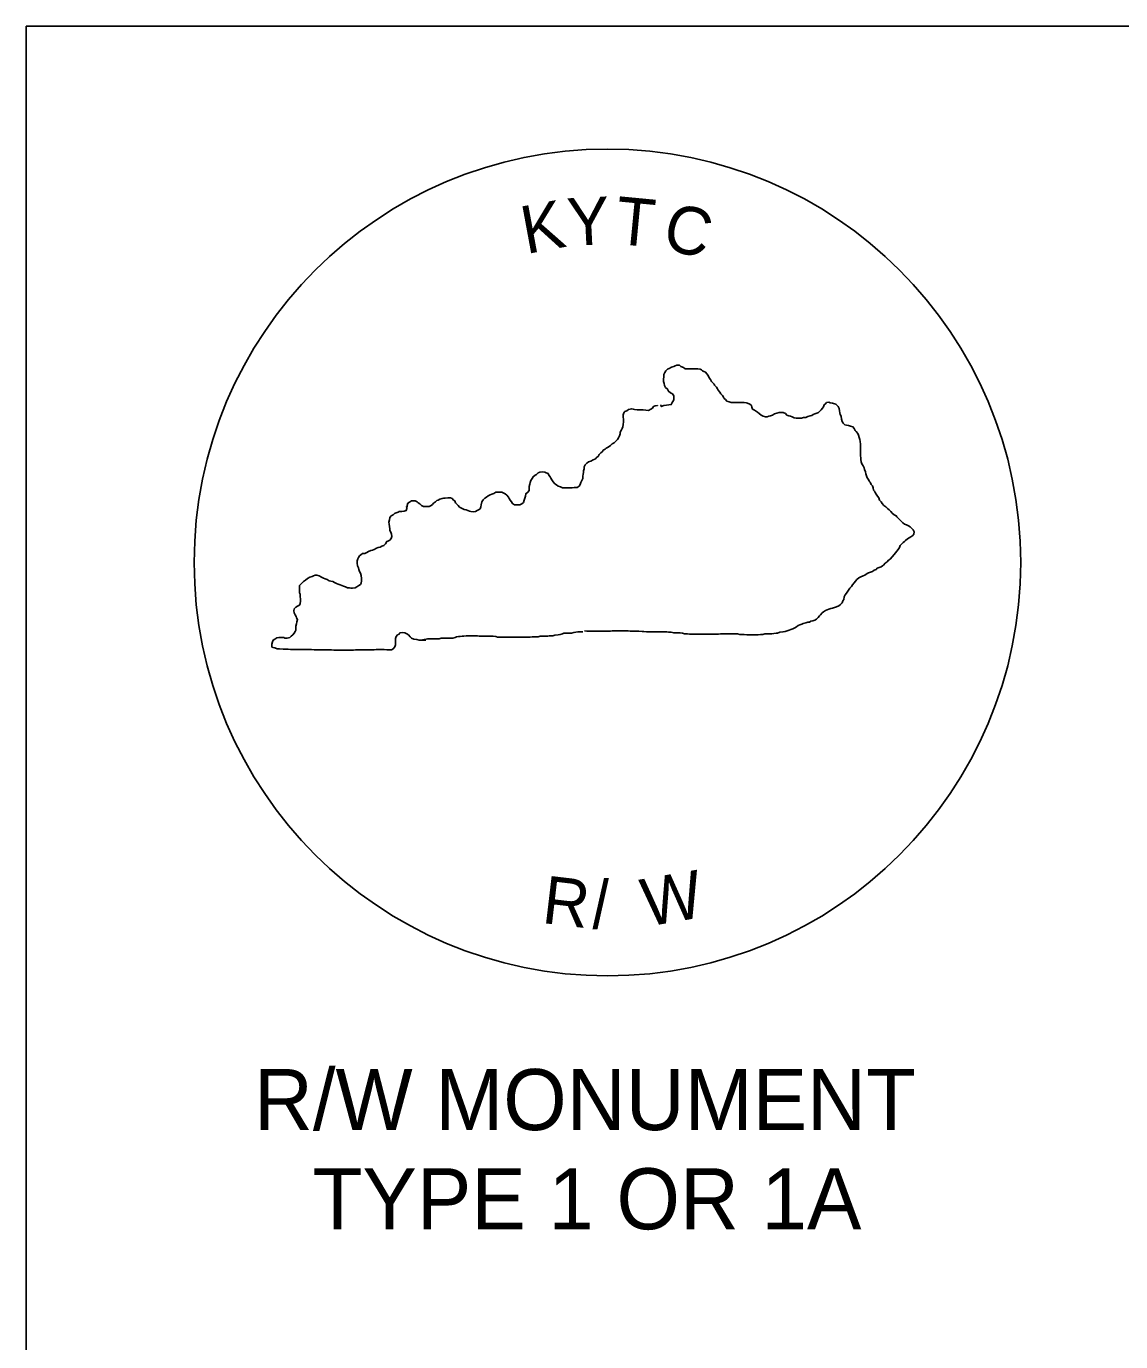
# Model space of a CAD drawing. Extents: x 1007 to 1037.9, y 1000.5 to 1021.5.
# Drawn here: x 1007 to 1011.3, y 1016.33 to 1021.5 of the extents above; entities that cross this region are included whole.
import ezdxf

# ---------------------------------------------------------------- set-up
doc = ezdxf.new("R2010")
doc.units = 0
doc.layers.add('Level 1', color=7, linetype='Continuous')

msp = doc.modelspace()

# ---------------------------------------------------------------- linework, layer by layer
at = {"layer": 'Level 1'}
for p, q in [((1007, 1021.5), (1035.5, 1021.5)), ((1007, 1021.5), (1007, 1000.5)), ((1008.5503, 1019.0871), (1008.571, 1019.0871))]:
    msp.add_line(p, q, dxfattribs=at)
msp.add_lwpolyline([(1007, 1000.5), (1035.5, 1000.5), (1035.5, 1021.5), (1007, 1021.5)], close=True, dxfattribs=at)
for points in [[(1009.4947, 1020.012), (1009.497, 1020.0049), (1009.5065, 1020.0096), (1009.5172, 1020.0108), (1009.5266, 1020.012), (1009.5361, 1020.0132), (1009.5385, 1020.0179), (1009.542, 1020.025), (1009.5456, 1020.0321), (1009.5456, 1020.0416), (1009.5456, 1020.0475), (1009.5408, 1020.0546), (1009.5337, 1020.0594), (1009.5254, 1020.0653), (1009.5219, 1020.0736), (1009.5136, 1020.0807), (1009.51, 1020.0878), (1009.5077, 1020.0961), (1009.5053, 1020.1032), (1009.5053, 1020.1126), (1009.5065, 1020.1221), (1009.5065, 1020.1316), (1009.5112, 1020.1387), (1009.5148, 1020.1458), (1009.5207, 1020.1517), (1009.5278, 1020.1553), (1009.5373, 1020.16), (1009.5456, 1020.1624), (1009.5515, 1020.1659), (1009.5586, 1020.1683), (1009.5681, 1020.1683), (1009.574, 1020.1624), (1009.5847, 1020.1588), (1009.5906, 1020.1541), (1009.6, 1020.1541), (1009.606, 1020.1541), (1009.6154, 1020.1541), (1009.6249, 1020.1541), (1009.6308, 1020.1541), (1009.6403, 1020.1529), (1009.6498, 1020.1517), (1009.6545, 1020.1493), (1009.6593, 1020.1458), (1009.664, 1020.1434), (1009.6711, 1020.1399), (1009.6758, 1020.134), (1009.6806, 1020.1268), (1009.6853, 1020.1186), (1009.69, 1020.1115), (1009.6948, 1020.1043), (1009.6983, 1020.0996), (1009.7043, 1020.0937), (1009.7066, 1020.089), (1009.7137, 1020.0818), (1009.7185, 1020.0747), (1009.7208, 1020.07), (1009.7268, 1020.0617), (1009.7315, 1020.0558), (1009.7374, 1020.0487), (1009.7421, 1020.0416), (1009.7445, 1020.0369), (1009.7493, 1020.0333), (1009.7552, 1020.0262), (1009.7635, 1020.0238), (1009.7718, 1020.0215), (1009.7812, 1020.0215), (1009.7871, 1020.0215), (1009.8002, 1020.0215), (1009.8108, 1020.0215), (1009.8227, 1020.0215), (1009.831, 1020.0203), (1009.8357, 1020.0179), (1009.8452, 1020.0144), (1009.8511, 1020.0096), (1009.8535, 1020.0025), (1009.8558, 1019.9954), (1009.8629, 1019.9907), (1009.8677, 1019.9883), (1009.8748, 1019.9836), (1009.8819, 1019.9776), (1009.889, 1019.9717), (1009.8973, 1019.967), (1009.9067, 1019.9646), (1009.9127, 1019.9646), (1009.9198, 1019.967), (1009.9269, 1019.9694), (1009.934, 1019.9717), (1009.9423, 1019.9765), (1009.9506, 1019.9788), (1009.96, 1019.9824), (1009.9695, 1019.9824), (1009.9766, 1019.9824), (1009.9849, 1019.9776), (1009.9908, 1019.9717), (1009.9979, 1019.9694), (1010.005, 1019.967), (1010.0121, 1019.9646), (1010.0192, 1019.9611), (1010.0275, 1019.9599), (1010.0382, 1019.9599), (1010.0488, 1019.9599), (1010.056, 1019.9622), (1010.0654, 1019.9622), (1010.0737, 1019.9658), (1010.082, 1019.9682), (1010.0891, 1019.9705), (1010.0938, 1019.9741), (1010.1009, 1019.9765), (1010.1081, 1019.9788), (1010.1152, 1019.9824), (1010.1199, 1019.9871), (1010.1258, 1019.9919), (1010.1306, 1019.999), (1010.1341, 1020.0037), (1010.1377, 1020.012), (1010.1436, 1020.0167), (1010.1471, 1020.0215), (1010.1554, 1020.0226), (1010.1613, 1020.0203), (1010.1696, 1020.0191), (1010.1744, 1020.0167), (1010.1827, 1020.0144), (1010.1874, 1020.0108), (1010.1921, 1020.0049), (1010.1969, 1019.9978), (1010.1981, 1019.9883), (1010.1992, 1019.98), (1010.2004, 1019.9741), (1010.204, 1019.967), (1010.2052, 1019.9563), (1010.2087, 1019.9469), (1010.2123, 1019.9397), (1010.2182, 1019.9338), (1010.2253, 1019.9315), (1010.2324, 1019.9303), (1010.2407, 1019.9279), (1010.2502, 1019.9255), (1010.2549, 1019.9184), (1010.2596, 1019.9113), (1010.2632, 1019.9066), (1010.2703, 1019.8995), (1010.2727, 1019.8924), (1010.275, 1019.8841), (1010.2774, 1019.8758), (1010.2786, 1019.8675), (1010.2798, 1019.858), (1010.2798, 1019.8486), (1010.2798, 1019.8379), (1010.2798, 1019.8284), (1010.2798, 1019.819), (1010.2798, 1019.813)], [(1008.4964, 1019.6046), (1008.4976, 1019.6165), (1008.4999, 1019.6248), (1008.5071, 1019.6295), (1008.5142, 1019.6342), (1008.5201, 1019.6342), (1008.5296, 1019.6342), (1008.5367, 1019.6307), (1008.5414, 1019.6271), (1008.5473, 1019.6224), (1008.5544, 1019.6165), (1008.5615, 1019.6129), (1008.5722, 1019.6117), (1008.584, 1019.6117), (1008.5923, 1019.6165), (1008.5971, 1019.62), (1008.6006, 1019.6248), (1008.6089, 1019.6307), (1008.6148, 1019.6354), (1008.6196, 1019.6378), (1008.6267, 1019.6413), (1008.6349, 1019.6437), (1008.6409, 1019.6449), (1008.6468, 1019.6449), (1008.6574, 1019.6461), (1008.6681, 1019.6461), (1008.674, 1019.6437), (1008.6799, 1019.6366), (1008.6847, 1019.6342), (1008.6882, 1019.6271), (1008.693, 1019.6212), (1008.6977, 1019.6165), (1008.7036, 1019.6094), (1008.7084, 1019.607), (1008.7143, 1019.6046), (1008.7214, 1019.6011), (1008.7297, 1019.5987), (1008.7368, 1019.5963), (1008.7427, 1019.594), (1008.7486, 1019.5928), (1008.7581, 1019.5916), (1008.7664, 1019.5928), (1008.7735, 1019.5963), (1008.7806, 1019.5999), (1008.7853, 1019.6034), (1008.7877, 1019.6105), (1008.7889, 1019.6188), (1008.7913, 1019.6307), (1008.796, 1019.639), (1008.8031, 1019.6449), (1008.809, 1019.6496), (1008.8161, 1019.6544), (1008.8244, 1019.6579), (1008.8303, 1019.6603), (1008.8386, 1019.6638), (1008.8457, 1019.6686), (1008.8516, 1019.6686), (1008.8623, 1019.6686), (1008.8694, 1019.6686), (1008.8777, 1019.665), (1008.8824, 1019.6615), (1008.8895, 1019.6567), (1008.8966, 1019.6496), (1008.899, 1019.6437), (1008.9026, 1019.6366), (1008.9073, 1019.6307), (1008.912, 1019.6236), (1008.9191, 1019.6188), (1008.9251, 1019.6188), (1008.931, 1019.6188), (1008.9405, 1019.6188), (1008.9488, 1019.6224), (1008.9547, 1019.6283), (1008.9582, 1019.6366), (1008.9606, 1019.6449), (1008.963, 1019.6532), (1008.9641, 1019.6627), (1008.9724, 1019.6686), (1008.9772, 1019.6757), (1008.9772, 1019.6816), (1008.9772, 1019.6911), (1008.9795, 1019.7005), (1008.9807, 1019.7065), (1008.9843, 1019.7148), (1008.989, 1019.7219), (1008.9937, 1019.729), (1009.0009, 1019.7349), (1009.0056, 1019.7384), (1009.0127, 1019.7444), (1009.0198, 1019.7479), (1009.0281, 1019.7491), (1009.0387, 1019.7467), (1009.0447, 1019.7444), (1009.0518, 1019.742), (1009.0553, 1019.7361), (1009.0601, 1019.729), (1009.0624, 1019.7242), (1009.066, 1019.7171), (1009.0719, 1019.7088), (1009.0778, 1019.7017), (1009.0849, 1019.697), (1009.092, 1019.6923), (1009.1003, 1019.6899), (1009.1086, 1019.6863), (1009.1193, 1019.6863), (1009.1299, 1019.6852), (1009.1394, 1019.6852), (1009.1453, 1019.6852), (1009.1548, 1019.6875), (1009.1607, 1019.6875), (1009.1666, 1019.6875), (1009.1737, 1019.6923), (1009.1785, 1019.6994), (1009.1808, 1019.7065), (1009.1844, 1019.7148), (1009.188, 1019.7219), (1009.188, 1019.7313), (1009.1903, 1019.7396), (1009.1915, 1019.7455), (1009.1915, 1019.7527), (1009.1939, 1019.7609), (1009.1939, 1019.768), (1009.1974, 1019.7763), (1009.2045, 1019.7823), (1009.2105, 1019.7882), (1009.2199, 1019.7905), (1009.2294, 1019.7953), (1009.2353, 1019.7988), (1009.2401, 1019.8012), (1009.2436, 1019.8059), (1009.2483, 1019.8095), (1009.2531, 1019.8166), (1009.259, 1019.8237), (1009.2661, 1019.8284), (1009.2685, 1019.8332), (1009.2756, 1019.8379), (1009.2803, 1019.8415), (1009.2886, 1019.845), (1009.2969, 1019.8521), (1009.304, 1019.8592), (1009.3111, 1019.8628), (1009.3182, 1019.8687), (1009.3241, 1019.8758), (1009.3289, 1019.8829), (1009.3324, 1019.89), (1009.3348, 1019.8983), (1009.3348, 1019.9042), (1009.3407, 1019.9137), (1009.3431, 1019.9184), (1009.3454, 1019.9255), (1009.3466, 1019.935), (1009.3478, 1019.9457), (1009.3478, 1019.9551), (1009.3466, 1019.9634), (1009.3466, 1019.9729), (1009.349, 1019.98), (1009.3537, 1019.9859), (1009.3608, 1019.9883), (1009.3679, 1019.993), (1009.3751, 1019.9954), (1009.381, 1019.9966), (1009.3869, 1019.9954), (1009.3916, 1019.993), (1009.4023, 1019.9919), (1009.4082, 1019.9919), (1009.4153, 1019.9919), (1009.426, 1019.9919), (1009.4366, 1019.9907), (1009.4461, 1019.9895), (1009.4556, 1019.9954), (1009.4627, 1019.999), (1009.4662, 1020.0049), (1009.4733, 1020.0084), (1009.4816, 1020.0096), (1009.4816, 1020.0108)], [(1010.2798, 1019.813), (1010.2821, 1019.8024), (1010.2821, 1019.7965), (1010.2833, 1019.7882), (1010.2857, 1019.7799), (1010.2904, 1019.7716), (1010.294, 1019.7645), (1010.2963, 1019.7574), (1010.2999, 1019.7491), (1010.3011, 1019.7408), (1010.3034, 1019.7325), (1010.307, 1019.7254), (1010.3117, 1019.7183), (1010.3141, 1019.7124), (1010.3177, 1019.7077), (1010.3224, 1019.6994), (1010.3271, 1019.6934), (1010.3295, 1019.6852), (1010.3319, 1019.6769), (1010.3354, 1019.6721), (1010.3378, 1019.6674), (1010.3413, 1019.6603), (1010.3473, 1019.6532), (1010.352, 1019.6461), (1010.3544, 1019.6378), (1010.3615, 1019.6307), (1010.365, 1019.6236), (1010.3721, 1019.6165), (1010.3792, 1019.6105), (1010.3863, 1019.6046), (1010.3923, 1019.5987), (1010.3994, 1019.5928), (1010.4053, 1019.5857), (1010.4124, 1019.5798), (1010.4207, 1019.5762), (1010.423, 1019.5715), (1010.429, 1019.5656), (1010.4349, 1019.5596), (1010.4408, 1019.5537), (1010.4467, 1019.5478), (1010.4538, 1019.5431), (1010.4609, 1019.5407), (1010.4692, 1019.5359), (1010.4751, 1019.5324), (1010.4823, 1019.5265), (1010.487, 1019.5206), (1010.4917, 1019.5123), (1010.4905, 1019.504), (1010.4858, 1019.4981), (1010.4787, 1019.4933), (1010.4716, 1019.4886), (1010.4645, 1019.485), (1010.4574, 1019.4791), (1010.4538, 1019.4744), (1010.4479, 1019.4708), (1010.4408, 1019.4649), (1010.4361, 1019.459), (1010.4337, 1019.4507), (1010.4278, 1019.4436), (1010.423, 1019.4365), (1010.4183, 1019.4306), (1010.4124, 1019.4235), (1010.4053, 1019.414), (1010.397, 1019.4057), (1010.3899, 1019.401), (1010.3852, 1019.395), (1010.3769, 1019.3891), (1010.3709, 1019.382), (1010.3662, 1019.3796), (1010.3615, 1019.3749), (1010.3532, 1019.3725), (1010.3461, 1019.3702), (1010.3413, 1019.3642), (1010.3342, 1019.3619), (1010.3271, 1019.3571), (1010.32, 1019.3536), (1010.3117, 1019.3512), (1010.3058, 1019.3488), (1010.2975, 1019.3429), (1010.2904, 1019.3394), (1010.2821, 1019.3358), (1010.2738, 1019.3323), (1010.2655, 1019.3252), (1010.2608, 1019.3192), (1010.2549, 1019.3121), (1010.249, 1019.305), (1010.2442, 1019.2979), (1010.2383, 1019.2908), (1010.2336, 1019.2837), (1010.23, 1019.279), (1010.2253, 1019.2719), (1010.2194, 1019.2648), (1010.2158, 1019.2577)], [(1008.571, 1019.0871), (1008.5651, 1019.0871), (1008.5556, 1019.0871), (1008.5449, 1019.0871), (1008.5355, 1019.0895), (1008.5236, 1019.0907), (1008.5142, 1019.0943), (1008.5094, 1019.1002), (1008.5035, 1019.1073), (1008.4964, 1019.112), (1008.4881, 1019.1156), (1008.4775, 1019.1167), (1008.4692, 1019.1156), (1008.4656, 1019.1108), (1008.4597, 1019.1073), (1008.455, 1019.1014), (1008.4514, 1019.0931), (1008.4514, 1019.0836), (1008.4514, 1019.0741), (1008.4514, 1019.0682), (1008.449, 1019.0611), (1008.4431, 1019.0528), (1008.436, 1019.0493), (1008.4265, 1019.0493), (1008.4171, 1019.0493), (1008.4076, 1019.0504), (1008.4017, 1019.0504), (1008.3922, 1019.0504), (1008.3815, 1019.0504), (1008.3756, 1019.0504), (1008.3673, 1019.0493), (1008.3602, 1019.0493), (1008.3484, 1019.0493), (1008.3389, 1019.0493), (1008.3318, 1019.0493), (1008.3259, 1019.0493), (1008.32, 1019.0493), (1008.3129, 1019.0493), (1008.3069, 1019.0493), (1008.301, 1019.0493), (1008.2951, 1019.0493), (1008.2868, 1019.0481), (1008.275, 1019.0481), (1008.2679, 1019.0481), (1008.2607, 1019.0481), (1008.2536, 1019.0481), (1008.2477, 1019.0481), (1008.2418, 1019.0481), (1008.2311, 1019.0481), (1008.2205, 1019.0481), (1008.2146, 1019.0481), (1008.2086, 1019.0481), (1008.2004, 1019.0493), (1008.1909, 1019.0493), (1008.1814, 1019.0493), (1008.1743, 1019.0493), (1008.166, 1019.0493), (1008.1601, 1019.0493), (1008.1542, 1019.0493), (1008.1435, 1019.0493), (1008.1317, 1019.0493), (1008.121, 1019.0504), (1008.1115, 1019.0504), (1008.1056, 1019.0504), (1008.095, 1019.0504), (1008.089, 1019.0504), (1008.0808, 1019.0504), (1008.0736, 1019.0504), (1008.0642, 1019.0504), (1008.0571, 1019.0504), (1008.05, 1019.0504), (1008.0393, 1019.0504), (1008.0298, 1019.0516), (1008.0204, 1019.0516), (1008.0097, 1019.0516), (1007.9955, 1019.0528), (1007.986, 1019.0528), (1007.9777, 1019.0564), (1007.9706, 1019.0575), (1007.9659, 1019.0599), (1007.9659, 1019.0718), (1007.9683, 1019.08), (1007.9706, 1019.0871), (1007.9777, 1019.0907), (1007.9848, 1019.0966), (1007.9931, 1019.0978), (1008.0026, 1019.0978), (1008.0121, 1019.0978), (1008.0168, 1019.0954), (1008.0263, 1019.0954), (1008.0358, 1019.0978), (1008.0417, 1019.1025), (1008.0476, 1019.1085), (1008.0535, 1019.1144), (1008.0571, 1019.1215), (1008.0594, 1019.1262), (1008.0594, 1019.1321), (1008.0594, 1019.1416), (1008.0618, 1019.1511), (1008.0642, 1019.1594), (1008.0665, 1019.1677), (1008.063, 1019.1748), (1008.0606, 1019.1795), (1008.0571, 1019.1866), (1008.0535, 1019.1937), (1008.0523, 1019.202), (1008.0535, 1019.2103), (1008.0594, 1019.2162), (1008.0665, 1019.221), (1008.0736, 1019.2245), (1008.0772, 1019.2316), (1008.0784, 1019.2399), (1008.0784, 1019.2494), (1008.0772, 1019.2577), (1008.0772, 1019.2683), (1008.0748, 1019.2731), (1008.0748, 1019.2825), (1008.0736, 1019.292), (1008.0748, 1019.3015), (1008.0784, 1019.3062), (1008.0843, 1019.3121), (1008.0902, 1019.3181), (1008.0973, 1019.3228), (1008.1056, 1019.3287), (1008.1151, 1019.3346), (1008.1246, 1019.337), (1008.1293, 1019.3394), (1008.1364, 1019.3429), (1008.1423, 1019.3429), (1008.1518, 1019.3394), (1008.1613, 1019.3346), (1008.1684, 1019.3311), (1008.1755, 1019.3275), (1008.1826, 1019.3252), (1008.1909, 1019.3204), (1008.1968, 1019.3192), (1008.2051, 1019.3169), (1008.2122, 1019.3133), (1008.2193, 1019.3098), (1008.2264, 1019.3074), (1008.2335, 1019.3038), (1008.2406, 1019.3015), (1008.2477, 1019.2991), (1008.2548, 1019.2967), (1008.2631, 1019.2932), (1008.2714, 1019.292), (1008.2773, 1019.2908), (1008.2832, 1019.2908), (1008.2927, 1019.292), (1008.2998, 1019.2967), (1008.3069, 1019.3015), (1008.314, 1019.3062), (1008.3164, 1019.311), (1008.3176, 1019.3204), (1008.3176, 1019.3299), (1008.3164, 1019.3406), (1008.314, 1019.35), (1008.3105, 1019.3571), (1008.3081, 1019.3642), (1008.3057, 1019.3713), (1008.3022, 1019.3796), (1008.301, 1019.3891), (1008.301, 1019.3986), (1008.3034, 1019.4069), (1008.3057, 1019.4116), (1008.3105, 1019.4187), (1008.3152, 1019.4223), (1008.3223, 1019.427), (1008.3306, 1019.4282), (1008.3389, 1019.4317), (1008.346, 1019.4353), (1008.3543, 1019.4388), (1008.3614, 1019.4412), (1008.3685, 1019.4436), (1008.3768, 1019.4483), (1008.3839, 1019.4507), (1008.391, 1019.4531), (1008.3981, 1019.4566), (1008.4064, 1019.459), (1008.4123, 1019.4661), (1008.4171, 1019.4744), (1008.4218, 1019.4767), (1008.4289, 1019.4803), (1008.4348, 1019.4862), (1008.4372, 1019.4945), (1008.436, 1019.504), (1008.4336, 1019.5111), (1008.4289, 1019.5182), (1008.4289, 1019.5241), (1008.4277, 1019.5336), (1008.4265, 1019.5431), (1008.4253, 1019.5513), (1008.4277, 1019.5596), (1008.4289, 1019.5691), (1008.4348, 1019.5762), (1008.4419, 1019.5798), (1008.4478, 1019.5845), (1008.455, 1019.5881), (1008.4621, 1019.5904), (1008.4668, 1019.5928), (1008.4763, 1019.5928), (1008.4857, 1019.594), (1008.494, 1019.5963), (1008.4964, 1019.6046), (1008.4952, 1019.6117)], [(1010.2158, 1019.2577), (1010.2146, 1019.247), (1010.2111, 1019.2411), (1010.2075, 1019.234), (1010.2016, 1019.2269), (1010.1945, 1019.2221), (1010.1862, 1019.2174), (1010.1779, 1019.215), (1010.1696, 1019.2127), (1010.1637, 1019.2115), (1010.1554, 1019.2091), (1010.1495, 1019.2067), (1010.1424, 1019.2032), (1010.1353, 1019.1985), (1010.1294, 1019.1937), (1010.1234, 1019.1866), (1010.1187, 1019.1819), (1010.114, 1019.176), (1010.1069, 1019.17), (1010.1009, 1019.1653), (1010.0927, 1019.1629), (1010.0844, 1019.1617), (1010.0796, 1019.1582), (1010.0737, 1019.1582), (1010.0654, 1019.1546), (1010.0548, 1019.1523), (1010.05, 1019.1499), (1010.0417, 1019.1475), (1010.0346, 1019.144), (1010.0287, 1019.1392), (1010.0216, 1019.1357), (1010.0145, 1019.1321), (1010.0062, 1019.1286), (1009.9991, 1019.1262), (1009.992, 1019.1239), (1009.9837, 1019.1215), (1009.9754, 1019.1191), (1009.9624, 1019.1179), (1009.9541, 1019.1144), (1009.9482, 1019.1144), (1009.9399, 1019.1132), (1009.9316, 1019.112), (1009.9245, 1019.112), (1009.9139, 1019.112), (1009.9044, 1019.112), (1009.8961, 1019.1096), (1009.8866, 1019.1096), (1009.8783, 1019.1085), (1009.8689, 1019.1085), (1009.8629, 1019.1085), (1009.8499, 1019.1085), (1009.8428, 1019.1085), (1009.8333, 1019.1085), (1009.8227, 1019.1096), (1009.8132, 1019.1096), (1009.8061, 1019.1096), (1009.7966, 1019.112), (1009.7895, 1019.112), (1009.7824, 1019.112), (1009.7765, 1019.112), (1009.7706, 1019.112), (1009.7646, 1019.112), (1009.7516, 1019.112), (1009.7421, 1019.112), (1009.7303, 1019.112), (1009.722, 1019.1108), (1009.7161, 1019.1108), (1009.7043, 1019.1108), (1009.6971, 1019.1108), (1009.69, 1019.1108), (1009.6806, 1019.1108), (1009.6675, 1019.1108), (1009.6604, 1019.1108), (1009.6498, 1019.1108), (1009.6439, 1019.1108), (1009.6344, 1019.1108), (1009.6249, 1019.1108), (1009.6154, 1019.1108), (1009.6083, 1019.1108), (1009.6, 1019.112), (1009.5882, 1019.112), (1009.5799, 1019.1144), (1009.5716, 1019.1156), (1009.5622, 1019.1156), (1009.5527, 1019.1156), (1009.5456, 1019.1156), (1009.5361, 1019.1179), (1009.5254, 1019.1179), (1009.5183, 1019.1191), (1009.5077, 1019.1191), (1009.497, 1019.1191), (1009.484, 1019.1191), (1009.4781, 1019.1191), (1009.4722, 1019.1191), (1009.465, 1019.1191), (1009.4556, 1019.1191), (1009.4485, 1019.1191), (1009.439, 1019.1191), (1009.4272, 1019.1215), (1009.4212, 1019.1215), (1009.4082, 1019.1227), (1009.4011, 1019.1227), (1009.3952, 1019.1227), (1009.3857, 1019.1227), (1009.3751, 1019.1227), (1009.3668, 1019.1239), (1009.3608, 1019.1239), (1009.3549, 1019.1239), (1009.3431, 1019.1239), (1009.336, 1019.1239), (1009.3289, 1019.1239), (1009.3218, 1019.1239), (1009.3158, 1019.1239), (1009.304, 1019.1239), (1009.2969, 1019.1227), (1009.2874, 1019.1227), (1009.2803, 1019.1227), (1009.2697, 1019.1227), (1009.2626, 1019.1227), (1009.2555, 1019.1227), (1009.2483, 1019.1227), (1009.2412, 1019.1227), (1009.233, 1019.1227), (1009.2235, 1019.1227), (1009.214, 1019.1227), (1009.2045, 1019.1227), (1009.1944, 1019.1238)], [(1009.188, 1019.1203), (1009.1785, 1019.1191), (1009.169, 1019.1191), (1009.1607, 1019.1179), (1009.1524, 1019.1167), (1009.1441, 1019.1144), (1009.1323, 1019.1144), (1009.1228, 1019.1144), (1009.1134, 1019.1144), (1009.1086, 1019.112), (1009.0991, 1019.1096), (1009.0909, 1019.1073), (1009.0778, 1019.1061), (1009.0707, 1019.1037), (1009.0648, 1019.1037), (1009.0565, 1019.1037), (1009.0506, 1019.1025), (1009.0435, 1019.1025), (1009.0376, 1019.1025), (1009.0269, 1019.1025), (1009.021, 1019.1025), (1009.0127, 1019.1002), (1009.002, 1019.1002), (1008.989, 1019.1002), (1008.9807, 1019.099), (1008.9748, 1019.099), (1008.9689, 1019.099), (1008.9559, 1019.099), (1008.9499, 1019.099), (1008.9428, 1019.099), (1008.9369, 1019.099), (1008.9239, 1019.099), (1008.9132, 1019.099), (1008.9061, 1019.099), (1008.9002, 1019.099), (1008.8931, 1019.099), (1008.8836, 1019.099), (1008.8741, 1019.099), (1008.8682, 1019.099), (1008.8599, 1019.099), (1008.8528, 1019.099), (1008.8469, 1019.1014), (1008.8363, 1019.1025), (1008.8268, 1019.1025), (1008.8209, 1019.1025), (1008.8102, 1019.1025), (1008.8019, 1019.1025), (1008.7889, 1019.1025), (1008.7818, 1019.1025), (1008.7747, 1019.1037), (1008.7664, 1019.1037), (1008.7581, 1019.1037), (1008.751, 1019.1037), (1008.7451, 1019.1037), (1008.7356, 1019.1037), (1008.7297, 1019.1037), (1008.7202, 1019.1025), (1008.7143, 1019.1025), (1008.706, 1019.1014), (1008.7001, 1019.1014), (1008.6918, 1019.1002), (1008.6859, 1019.0978), (1008.6776, 1019.0954), (1008.6681, 1019.0943), (1008.661, 1019.0943), (1008.6492, 1019.0943), (1008.6421, 1019.0943), (1008.6314, 1019.0943), (1008.6231, 1019.0919), (1008.6172, 1019.0919), (1008.6077, 1019.0919), (1008.5982, 1019.0919), (1008.5888, 1019.0919), (1008.5781, 1019.0919), (1008.5722, 1019.0907), (1008.5639, 1019.0895), (1008.5503, 1019.0871)]]:
    msp.add_lwpolyline(points, dxfattribs=at)
msp.add_circle((1009.285, 1019.3923), 1.625, dxfattribs=at)

# ---------------------------------------------------------------- texts
for s, rotation, p in [('Y', 2.7911, (1009.1305, 1020.6362)), ('T', 354.5351, (1009.3107, 1020.6455)), ('K', 10.5057, (1008.9649, 1020.6042)), ('C', 346.1438, (1009.4933, 1020.6284)), ('R', 353.2648, (1009.0233, 1017.9757)), ('/', 1.3855, (1009.226, 1017.9529)), ('W', 9.7768, (1009.4368, 1017.9598))]:
    msp.add_text(s, height=0.1875, rotation=rotation, dxfattribs=at).set_placement(p)
for s, p in [('R/W MONUMENT', (1007.8951, 1017.1609)), ('TYPE 1 OR 1A', (1008.1256, 1016.7709))]:
    msp.add_text(s, height=0.24, dxfattribs=at).set_placement(p)

doc.saveas('drawing.dxf')
